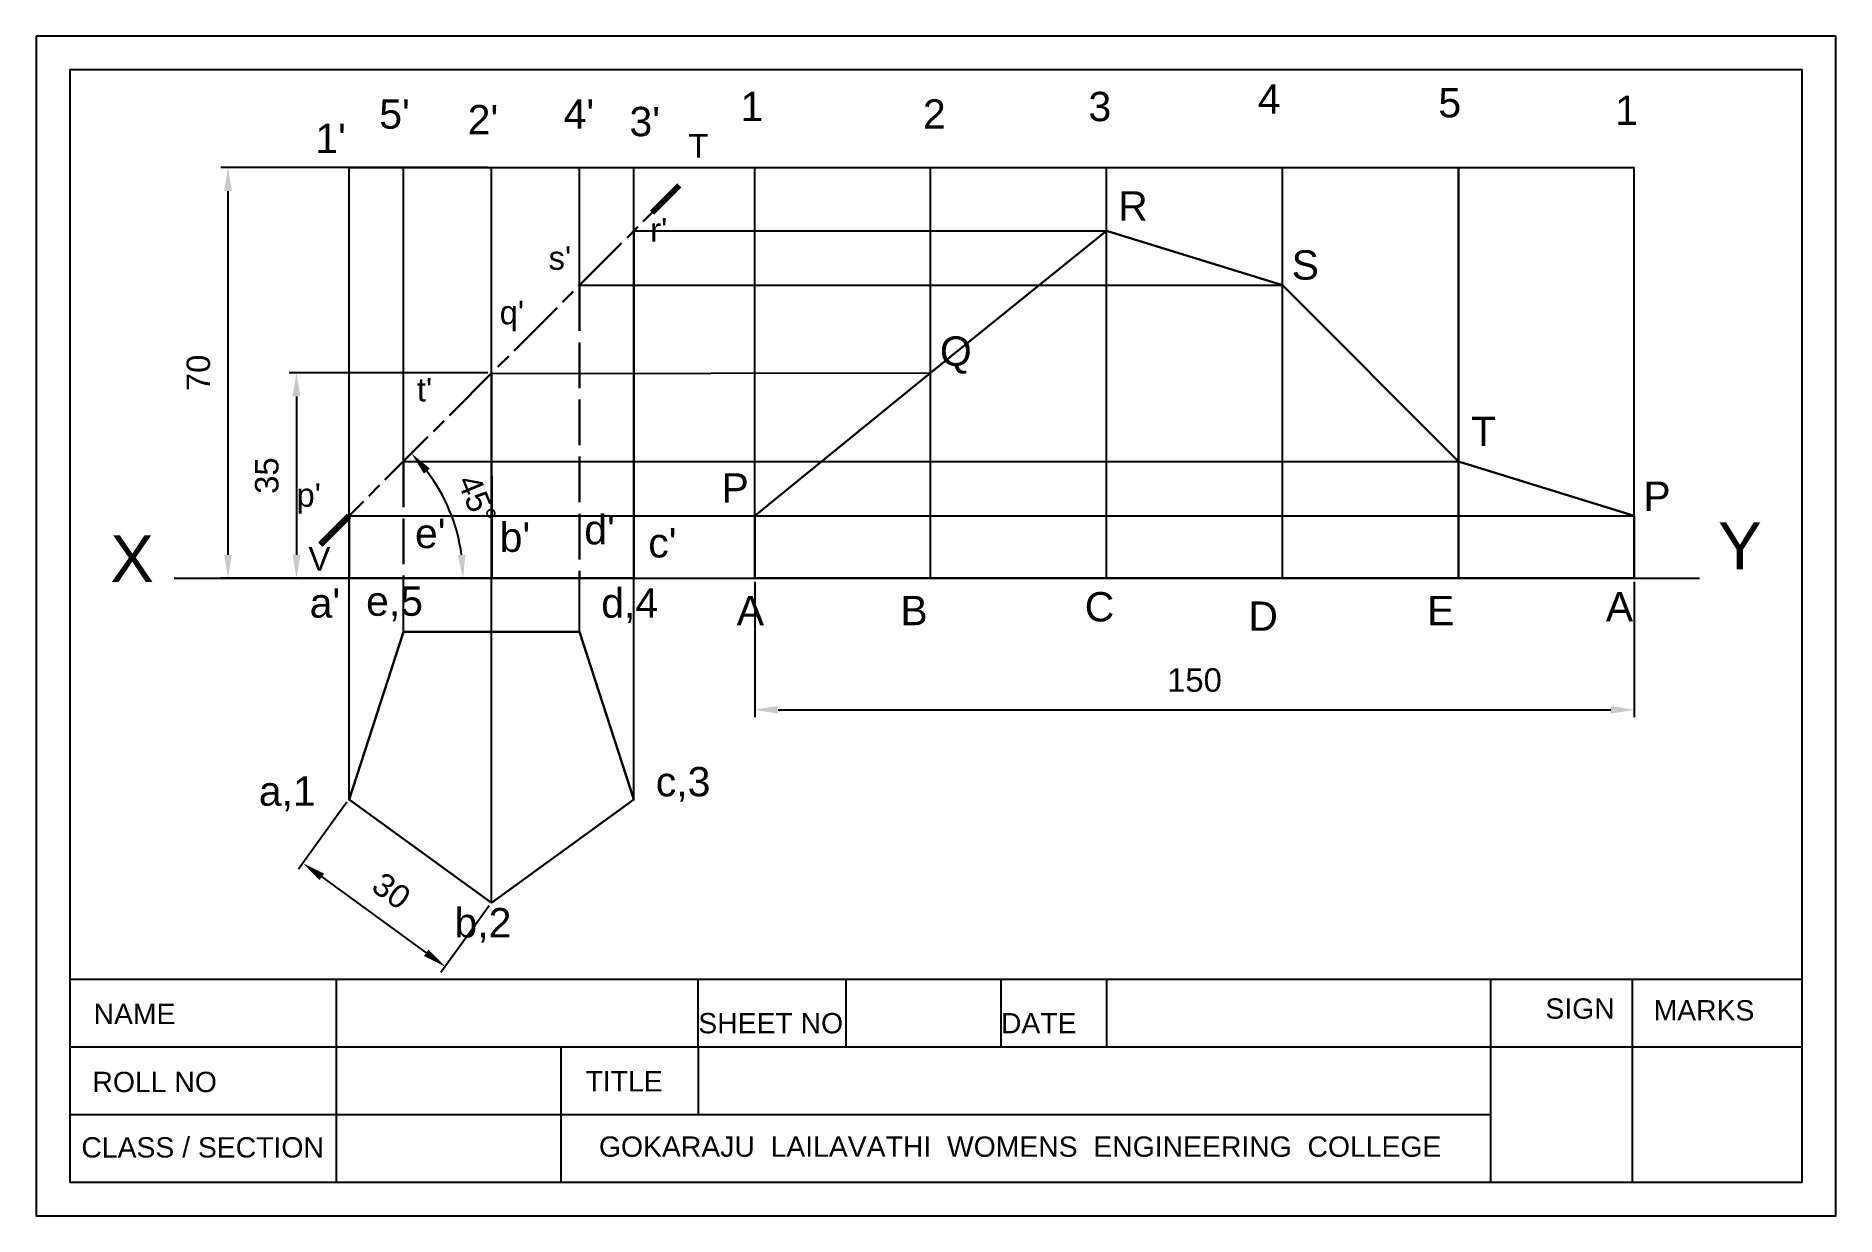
# Model space of a CAD drawing. Header units: millimetres. Extents: x 0 to 266, y 0 to 174.
import ezdxf

# ---------------------------------------------------------------- set-up
doc = ezdxf.new("R2010")
doc.units = ezdxf.units.MM
doc.header["$LTSCALE"] = 0.75
doc.header["$PDMODE"] = 34
doc.linetypes.add('ACAD_ISO02W100', pattern=[15, 12, -3])
doc.linetypes.add('ACAD_ISO08W100', pattern=[36, 24, -3, 6, -3])
doc.styles.get("Standard").update_dxf_attribs({"font": 'arial.ttf'})
doc.dimstyles.new('ISO-25', dxfattribs={"dimtxt": 4, "dimasz": 4, "dimexe": 1.25, "dimexo": 0.625, "dimgap": 3, "dimtad": 1, "dimtxsty": 'Standard', "dimcen": 4, "dimadec": 0, "dimazin": 0, "dimtfac": 1, "dimtmove": 0, "dimatfit": 3, "dimfxl": 1, "dimarcsym": 0})

# ---------------------------------------------------------------- blocks, each defined once
blk = doc.blocks.new('*D6')
at = {"color": 0, "lineweight": -2, "ltscale": 0.5, "transparency": 16777216}
for p, q in [((45.99, 61.14), (38.83, 51.28)), ((42.27, 50.12), (57.71, 38.9)), ((67.04, 45.85), (59.87, 35.99))]:
    blk.add_line(p, q, dxfattribs=at)
at = {"color": 0, "ltscale": 0.5, "transparency": 16777216}
for points in [[(42.61, 50.59), (41.93, 49.65), (39.46, 52.16)], [(58.05, 39.37), (57.37, 38.44), (60.51, 36.87)]]:
    blk.add_solid(points, dxfattribs=at)
at = {"layer": 'Defpoints', "color": 0, "ltscale": 0.5, "transparency": 16777216}
for p in [(46.31, 61.58), (67.36, 46.29), (60.51, 36.87)]:
    blk.add_point(p, dxfattribs=at)
at = {"color": 0, "ltscale": 0.5, "transparency": 16777216, "insert": (52.56, 48.05), "char_height": 3.469, "attachment_point": 5, "rotation": 324}
blk.add_mtext('30', dxfattribs=at)
blk = doc.blocks.new('*D7')
at = {"color": 0, "lineweight": -2, "ltscale": 0.5, "transparency": 16777216}
for p, q in [((66.82, 124.61), (37.43, 124.61)), ((38.52, 121.14), (38.52, 97.72)), ((66.82, 94.26), (37.43, 94.26))]:
    blk.add_line(p, q, dxfattribs=at)
at = {"color": 0, "ltscale": 0.5, "transparency": 16777216}
for points in [[(37.94, 121.14), (39.1, 121.14), (38.52, 124.61)], [(37.94, 97.72), (39.1, 97.72), (38.52, 94.26)]]:
    blk.add_solid(points, dxfattribs=at)
at = {"layer": 'Defpoints', "color": 0, "ltscale": 0.5, "transparency": 16777216}
for p in [(67.36, 124.61), (38.52, 94.26), (67.36, 94.26)]:
    blk.add_point(p, dxfattribs=at)
at = {"color": 0, "ltscale": 0.5, "transparency": 16777216, "insert": (34.14, 109.43), "char_height": 3.469, "attachment_point": 5, "rotation": 90}
blk.add_mtext('35', dxfattribs=at)
blk = doc.blocks.new('*D8')
at = {"color": 0, "lineweight": -2, "ltscale": 0.5, "transparency": 16777216}
for p, q in [((66.82, 154.96), (27.31, 154.96)), ((28.39, 151.49), (28.39, 97.72)), ((66.82, 94.26), (27.31, 94.26))]:
    blk.add_line(p, q, dxfattribs=at)
at = {"color": 0, "ltscale": 0.5, "transparency": 16777216}
for points in [[(27.81, 151.49), (28.97, 151.49), (28.39, 154.96)], [(27.81, 97.72), (28.97, 97.72), (28.39, 94.26)]]:
    blk.add_solid(points, dxfattribs=at)
at = {"layer": 'Defpoints', "color": 0, "ltscale": 0.5, "transparency": 16777216}
for p in [(67.36, 154.96), (28.39, 94.26), (67.36, 94.26)]:
    blk.add_point(p, dxfattribs=at)
at = {"color": 0, "ltscale": 0.5, "transparency": 16777216, "insert": (24.02, 124.61), "char_height": 3.469, "attachment_point": 5, "rotation": 90}
blk.add_mtext('70', dxfattribs=at)
blk = doc.blocks.new('*D9')
at = {"color": 0, "lineweight": -2, "ltscale": 0.5, "transparency": 16777216}
for p, q in [((106.28, 93.71), (106.28, 73.73)), ((236.36, 93.71), (236.36, 73.73)), ((109.75, 74.82), (232.89, 74.82))]:
    blk.add_line(p, q, dxfattribs=at)
at = {"color": 0, "ltscale": 0.5, "transparency": 16777216}
for points in [[(109.75, 75.39), (109.75, 74.24), (106.28, 74.82)], [(232.89, 75.39), (232.89, 74.24), (236.36, 74.82)]]:
    blk.add_solid(points, dxfattribs=at)
at = {"layer": 'Defpoints', "color": 0, "ltscale": 0.5, "transparency": 16777216}
for p in [(106.28, 94.26), (236.36, 94.26), (236.36, 74.82)]:
    blk.add_point(p, dxfattribs=at)
at = {"color": 0, "ltscale": 0.5, "transparency": 16777216, "insert": (171.32, 79.19), "char_height": 3.469, "attachment_point": 5}
blk.add_mtext('150', dxfattribs=at)
blk = doc.blocks.new('*D10')
at = {"color": 0, "lineweight": -2, "ltscale": 0.5, "transparency": 16777216}
blk.add_arc((37.07, 94.26), 26.09, 7.6222, 37.3778, dxfattribs=at)
at = {"color": 0, "ltscale": 0.5, "transparency": 16777216}
for points in [[(57.37, 109.72), (58.24, 110.48), (55.52, 112.71)], [(63.51, 97.76), (62.36, 97.68), (63.16, 94.26)]]:
    blk.add_solid(points, dxfattribs=at)
at = {"layer": 'Defpoints', "color": 0, "ltscale": 0.5, "transparency": 16777216}
for p in [(95.12, 152.31), (42.06, 99.24), (62.27, 101.01), (46.31, 94.26), (88.4, 94.26)]:
    blk.add_point(p, dxfattribs=at)
at = {"color": 0, "ltscale": 0.5, "transparency": 16777216, "insert": (65.21, 105.91), "char_height": 3.469, "attachment_point": 5, "rotation": 292.5}
blk.add_mtext('45°', dxfattribs=at)
blk = doc.blocks.new('GOKARAJU3')
for p, q in [((5, 169.4), (5, 5)), ((261.19, 169.4), (5, 169.4)), ((261.19, 5), (261.19, 169.4)), ((5, 35), (261.19, 35)), ((44.39, 35), (44.39, 5)), ((97.94, 25), (97.94, 35)), ((119.76, 35), (119.76, 25)), ((142.7, 35), (142.7, 25)), ((158.32, 35), (158.32, 25)), ((215.08, 35), (215.08, 5)), ((236.07, 35), (236.07, 5)), ((5, 25), (261.19, 25)), ((77.59, 25), (77.59, 5)), ((97.94, 25), (97.94, 15)), ((5, 15), (215.08, 15)), ((5, 5), (261.19, 5))]:
    blk.add_line(p, q)
blk.add_lwpolyline([(0, 174.4), (0, 0), (266.19, 0), (266.19, 174.4)], close=True)
at = {"char_height": 3}
for s, width, insert, attachment_point in [('SIGN', 10.7612, (223.21, 32.16), 1), ('MARKS', 16.273, (239.22, 31.9), 1), ('NAME', 15.9424, (8.51, 31.36), 1), ('SHEET NO', 21.0026, (97.94, 30), 1), ('DATE', 14.9315, (142.7, 30), 1), ('ROLL NO', 20.6744, (8.35, 21.31), 1), ('TITLE', 14.1732, (81.27, 21.41), 1), ('CLASS / SECTION', 35.77, (6.71, 11.64), 1), ('GOKARAJU  LAILAVATHI  WOMENS  ENGINEERING  COLLEGE', 147.5066, (145.54, 10.23), 5)]:
    blk.add_mtext_dynamic_manual_height_columns(s, width=width, gutter_width=15, heights=[0], dxfattribs=dict(at, insert=insert, attachment_point=attachment_point))

msp = doc.modelspace()

# ---------------------------------------------------------------- linework, layer by layer
at = {"color": 18, "true_color": 0x000000}
for p, q in [((46.3102, 61.579), (46.3102, 154.9591)), ((46.3102, 94.2557), (46.3102, 154.9591)), ((54.3495, 111.5358), (54.3495, 154.9591)), ((67.3574, 46.2873), (67.3574, 154.9591)), ((67.3574, 94.2557), (67.3574, 154.9591)), ((80.3653, 137.5515), (80.3653, 154.9591)), ((88.4046, 61.579), (88.4046, 154.9591)), ((88.4046, 94.2557), (88.4046, 154.9591)), ((20.4354, 94.2557), (245.9888, 94.2557)), ((54.3495, 86.3214), (54.3495, 94.2557)), ((80.3653, 86.3214), (80.3653, 94.2557))]:
    msp.add_line(p, q, dxfattribs=at)
at = {"color": 18, "ltscale": 0.5, "true_color": 0x000000}
for p, q in [((46.3102, 154.9591), (88.4046, 154.9591)), ((88.4046, 154.9591), (106.2825, 154.9591)), ((106.2825, 94.2557), (106.2825, 154.9591)), ((106.2825, 154.9591), (236.3613, 154.9591)), ((132.2982, 94.2557), (132.2982, 154.9591)), ((158.314, 94.2557), (158.314, 154.9591)), ((184.3297, 94.2557), (184.3297, 154.9591)), ((210.3455, 94.2557), (210.3455, 154.9591)), ((210.3455, 154.9591), (210.3455, 94.2557)), ((236.3613, 94.2557), (236.3613, 154.9591)), ((88.4046, 145.5909), (88.4046, 145.5909)), ((88.4046, 145.5909), (158.314, 145.5909)), ((80.3653, 137.5515), (80.3653, 137.5515)), ((80.3653, 137.5515), (184.3297, 137.5515)), ((67.3574, 124.5437), (132.2982, 124.6074)), ((54.3495, 111.5358), (210.3455, 111.5358)), ((46.3102, 103.4965), (236.3613, 103.4965)), ((46.3102, 94.2557), (88.4046, 94.2557)), ((106.2825, 94.2557), (236.3613, 94.2557))]:
    msp.add_line(p, q, dxfattribs=at)
at = {"color": 18, "linetype": 'ACAD_ISO02W100', "ltscale": 0.5, "true_color": 0x000000}
for p, q in [((54.3495, 111.5358), (54.3495, 154.9591)), ((80.3653, 137.5515), (80.3653, 154.9591))]:
    msp.add_line(p, q, dxfattribs=at)
at = {"color": 18, "linetype": 'ACAD_ISO08W100', "lineweight": 30, "ltscale": 0.5, "true_color": 0x000000}
msp.add_line((42.0577, 99.244), (95.1227, 152.309), dxfattribs=at)
at = {"color": 18, "linetype": 'ACAD_ISO08W100', "lineweight": 25, "ltscale": 0.75, "true_color": 0x000000}
msp.add_line((91.143, 148.3293), (95.1227, 152.309), dxfattribs=at)
at = {"color": 18, "linetype": 'ACAD_ISO08W100', "lineweight": 80, "ltscale": 0.75, "true_color": 0x000000}
msp.add_line((95.1227, 152.309), (91.143, 148.3293), dxfattribs=at)
at = {"color": 18, "lineweight": 30, "ltscale": 0.75, "true_color": 0x000000}
for p, q in [((88.4046, 94.2557), (88.4046, 145.5909)), ((67.3574, 124.5437), (67.3871, 94.2557)), ((46.3102, 103.4965), (46.3102, 94.2557)), ((46.3102, 94.2557), (88.4046, 94.2557))]:
    msp.add_line(p, q, dxfattribs=at)
at = {"color": 18, "lineweight": 30, "ltscale": 0.5, "true_color": 0x000000}
for p, q in [((132.2982, 124.6074), (158.314, 145.5909)), ((158.314, 145.5909), (184.3297, 137.5515)), ((184.3297, 137.5515), (210.3455, 111.5358)), ((106.2825, 103.4965), (132.2982, 124.6074)), ((210.3455, 111.5358), (236.3613, 103.4965)), ((106.2825, 94.2557), (106.2825, 103.4965)), ((236.3613, 103.4965), (236.3613, 94.2557)), ((236.3613, 94.2557), (106.2825, 94.2557))]:
    msp.add_line(p, q, dxfattribs=at)
at = {"color": 18, "linetype": 'ACAD_ISO02W100', "lineweight": 30, "ltscale": 0.75, "true_color": 0x000000}
for p, q in [((80.3653, 137.5515), (80.3653, 94.2557)), ((54.3495, 111.5358), (54.3495, 94.2557))]:
    msp.add_line(p, q, dxfattribs=at)
at = {"color": 18, "linetype": 'ACAD_ISO08W100', "lineweight": 90, "ltscale": 0.75, "true_color": 0x000000}
msp.add_line((42.0577, 99.244), (46.3102, 103.4965), dxfattribs=at)
at = {"linetype": 'Continuous'}
msp.add_lwpolyline([(5, 35), (261.1901, 35), (261.1901, 169.4), (5, 169.4)], close=True, dxfattribs=at)
at = {"color": 18, "lineweight": 30, "true_color": 0x000000}
msp.add_lwpolyline([(80.3653, 86.3214), (54.3495, 86.3214), (46.3102, 61.579), (67.3574, 46.2873), (88.4046, 61.579)], close=True, dxfattribs=at)

# ---------------------------------------------------------------- block references
msp.add_blockref('GOKARAJU3', (0, 0))

# ---------------------------------------------------------------- texts
at = {"color": 18, "ltscale": 0.5, "true_color": 0x000000}
for s, height, p in [("5'", 4.33596, (50.7597, 160.7045)), ("4'", 4.33596, (78.0235, 160.7045)), ('1', 4.336, (104.1745, 161.8164)), ('2', 4.336, (131.1602, 160.7045)), ('3', 4.336, (155.642, 161.8164)), ('4', 4.336, (180.6802, 162.9282)), ('5', 4.336, (207.3876, 162.3723)), ('1', 4.336, (233.5386, 161.2604)), ("2'", 4.33596, (63.8352, 159.8706)), ("3'", 4.33596, (87.7606, 159.5926)), ("1'", 4.33596, (41.3008, 157.0909)), ('R', 4.336, (160.0307, 147.113)), ("r'", 3.46877, (90.8208, 144.0265)), ("s'", 3.46877, (75.7979, 139.8569)), ('S', 4.336, (185.6886, 138.3932)), ("q'", 3.46877, (68.5647, 131.7959)), ('Q', 4.336, (133.6747, 125.6623)), ("t'", 3.46877, (56.3238, 120.3992)), ('T', 4.336, (212.2192, 113.8034)), ('P', 4.336, (101.3842, 105.4324)), ("p'", 3.46877, (38.5188, 104.8331)), ('P', 4.336, (237.7025, 104.2116)), ("d'", 4.33596, (81.0838, 99.2737)), ("e'", 4.33596, (56.0456, 98.7178)), ("b'", 4.33596, (68.5647, 98.1619)), ("c'", 4.33596, (90.5426, 97.328)), ("a'", 4.33596, (40.4662, 88.433)), ('e,5', 4.33596, (48.8123, 88.711)), ('d,4', 4.33596, (83.5876, 88.433)), ('A', 4.336, (103.6181, 87.3211)), ('B', 4.336, (127.8217, 87.3211)), ('C', 4.336, (155.0856, 87.8771)), ('D', 4.336, (179.2892, 86.4872)), ('E', 4.336, (205.7184, 87.3211)), ('A', 4.336, (232.1476, 87.8771)), ('a,1', 4.33596, (32.9548, 60.6363)), ('c,3', 4.33596, (91.6554, 62.0261)), ('b,2', 4.33596, (61.8878, 41.1786))]:
    msp.add_text(s, height=height, dxfattribs=at).set_placement(p)
at = {"color": 18, "linetype": 'ACAD_ISO02W100', "lineweight": 30, "ltscale": 0.75, "true_color": 0x000000}
for s, height, p in [('T', 3.4688, (96.477, 156.4304)), ('Y', 6.9375, (248.7468, 95.5739)), ('X', 6.9375, (10.979, 93.684)), ('V', 3.4688, (40.298, 95.3849))]:
    msp.add_text(s, height=height, dxfattribs=at).set_placement(p)

# ---------------------------------------------------------------- dimensions: what is measured, and where the dimension line sits
at = {"color": 18, "ltscale": 0.5, "true_color": 0x000000}
for base, p1, picture, middle in [((28.3924, 94.2557), (67.3574, 154.9591), '*D8', (24.0197, 124.6074)), ((38.5188, 94.2557), (67.3574, 124.6074), '*D7', (34.145, 109.4316))]:
    dim = msp.add_linear_dim(base=base, p1=p1, p2=(67.3574, 94.2557), angle=90, dimstyle='ISO-25', override={"dimscale": 0.867192, "dimlfac": 1.153147}, dxfattribs=at)
    dim.commit()
    dim.dimension.update_dxf_attribs({"geometry": picture, "text_midpoint": middle})
dim = msp.add_angular_dim_2l(base=(62.2742, 101.0093), line1=((46.3102, 94.2557), (88.4046, 94.2557)), line2=((42.0577, 99.244), (95.1227, 152.309)), dimstyle='ISO-25', override={"dimscale": 0.867192, "dimlfac": 1.153147}, dxfattribs=at)
dim.commit()
dim.dimension.update_dxf_attribs({"geometry": '*D10', "text_midpoint": (65.2103, 105.912)})
dim = msp.add_linear_dim(base=(236.3613, 74.8153), p1=(106.2825, 94.2557), p2=(236.3613, 94.2557), dimstyle='ISO-25', override={"dimscale": 0.867192, "dimlfac": 1.153147}, dxfattribs=at)
dim.commit()
dim.dimension.update_dxf_attribs({"geometry": '*D9', "text_midpoint": (171.3219, 79.1879)})
dim = msp.add_aligned_dim(p1=(46.3102, 61.579), p2=(67.3574, 46.2873), distance=-11.6463, dimstyle='ISO-25', override={"dimscale": 0.867192, "dimlfac": 1.153147}, dxfattribs=at)
dim.commit()
dim.dimension.update_dxf_attribs({"geometry": '*D6', "text_midpoint": (52.5591, 48.0495)})

doc.saveas('drawing.dxf')
